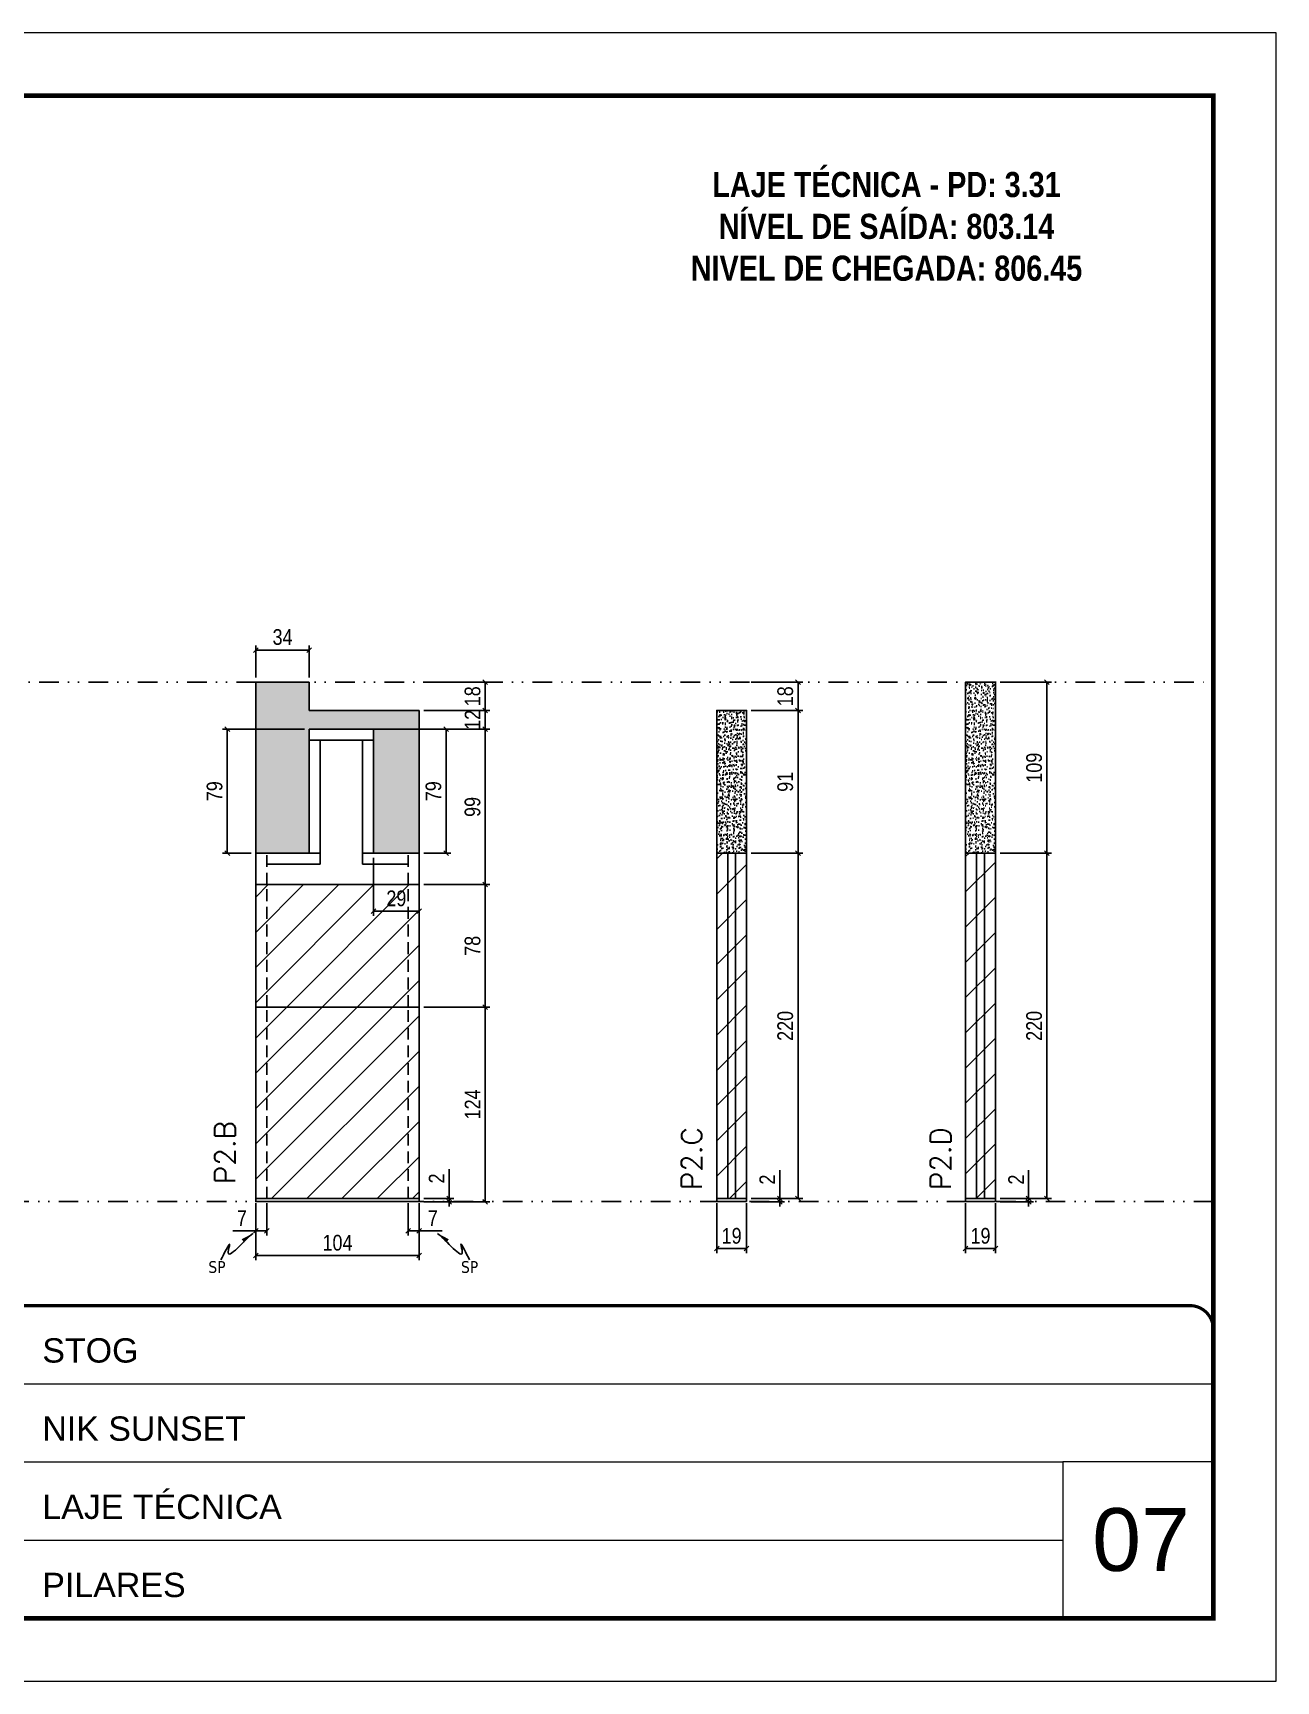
# Model space of a CAD drawing. Extents: x 808 to 7089, y -98 to 17032.
# Drawn here: x 4684 to 5477, y 14834 to 15884 of the extents above; entities that cross this region are included whole.
import ezdxf

# ---------------------------------------------------------------- set-up
doc = ezdxf.new("R2010")
doc.units = 0
for name, pattern in [('CONTINUO', [0]), ('DASHED', [0.75, 0.5, -0.25]), ('DIVIDE2', [0.625, 0.25, -0.125, 0, -0.125, 0, -0.125]), ('HIDDEN', [0.375, 0.25, -0.125])]:
    doc.linetypes.add(name, pattern=pattern)
for name, color, linetype, lineweight in [('CARIMBO', 255, 'Continuous', 9), ('Folhas', 255, 'Continuous', 9), ('REAPROVEITAMENTO', 251, 'Continuous', 9), ('SARRAFO DE PRESSAO', 251, 'DASHED', 9), ('Texto Seção', 7, 'Continuous', 15)]:
    doc.layers.add(name, color=color, linetype=linetype, lineweight=lineweight)
for name, color, linetype in [('COTA', 241, 'Continuous'), ('NOMENCLATURA', 7, 'Continuous'), ('Nível', 160, 'Continuous'), ('Painéis', 200, 'Continuous'), ('SARR_2.2x7', 40, 'Continuous'), ('Sarrafo de Pressão', 42, 'HIDDEN'), ('texto', 7, 'Continuous')]:
    doc.layers.add(name, color=color, linetype=linetype)
doc.styles.add('ARIAL', font='arial.ttf')
doc.styles.add('COTA TECNICA', font='techl___.ttf', dxfattribs={"height": 10})
doc.styles.add('COTA TECNICA-50', font='techl___.ttf', dxfattribs={"height": 10})
doc.styles.add('REGUA-120', font='ROMANS.shx', dxfattribs={"height": 15})
doc.styles.add('ROMANC', font='techb___.ttf', dxfattribs={"height": 2.5})
doc.styles.get("Standard").update_dxf_attribs({"font": 'arial.ttf'})
doc.dimstyles.new('COTA PAINEL-50', dxfattribs={"dimtxt": 10, "dimasz": 3, "dimexe": 3, "dimexo": 3, "dimgap": 3, "dimtad": 1, "dimdec": 1, "dimzin": 12, "dimdsep": 46, "dimtxsty": 'COTA TECNICA-50', "dimblk1": 'OBLIQUE', "dimblk2": 'OBLIQUE', "dimsah": 1, "dimcen": 0.9, "dimclrd": 4, "dimclre": 4, "dimclrt": 240, "dimadec": 1, "dimazin": 3, "dimtfac": 1, "dimtdec": 1, "dimtmove": 0, "dimatfit": 3, "dimfxl": 1, "dimtolj": 1, "dimtzin": 12, "dimarcsym": 0})
doc.dimstyles.new('PAINEL', dxfattribs={"dimtxt": 10, "dimasz": 3, "dimexe": 3, "dimexo": 3, "dimgap": 3, "dimtad": 1, "dimdec": 1, "dimzin": 12, "dimdsep": 46, "dimtxsty": 'COTA TECNICA', "dimblk1": 'OBLIQUE', "dimblk2": 'OBLIQUE', "dimsah": 1, "dimcen": 0.9, "dimclrd": 4, "dimclre": 4, "dimclrt": 240, "dimadec": 1, "dimazin": 3, "dimtfac": 1, "dimtdec": 1, "dimtmove": 0, "dimatfit": 3, "dimfxl": 1, "dimtolj": 1, "dimtzin": 12, "dimarcsym": 0})
doc.dimstyles.get("Standard").update_dxf_attribs({"dimtxt": 0.18, "dimasz": 0.18, "dimexe": 0.18, "dimexo": 0.0625, "dimgap": 0.09, "dimtad": 0, "dimtih": 1, "dimtoh": 1, "dimdec": 4, "dimzin": 0, "dimdsep": 46, "dimtxsty": 'Standard', "dimcen": 0.09, "dimadec": 0, "dimazin": 0, "dimtfac": 1, "dimtdec": 4, "dimtofl": 0, "dimtmove": 0, "dimatfit": 3, "dimfxl": 1, "dimtolj": 1, "dimtzin": 0, "dimarcsym": 0})

# ---------------------------------------------------------------- blocks, each defined once
blk = doc.blocks.new('9999999999')
at = {"color": 30, "linetype": 'CONTINUO'}
for p, q in [((98564.6, 34379.6), (99584, 34379.6)), ((98564.6, 34329.8), (99488, 34329.8)), ((99584, 34329.8), (99488, 34329.8)), ((99488, 34329.8), (99488, 34230.2)), ((98564.6, 34280), (99488, 34280))]:
    blk.add_line(p, q, dxfattribs=at)
at = {"color": 30, "linetype": 'CONTINUO', "const_width": 2}
blk.add_lwpolyline([(99584, 34230.2), (99584, 34414.4, 0.414214), (99569, 34429.4), (98229, 34429.4, 0.414214), (98214, 34414.4), (98214, 34245.2, 0.414214), (98229, 34230.2), (99584, 34230.2)], format="xyb", dxfattribs=at)
at = {"layer": 'Folhas'}
blk.add_lwpolyline([(98139, 34190.2), (99624, 34190.2), (99624, 35240.2), (98139, 35240.2)], close=True, dxfattribs=at)
at = {"layer": 'Folhas', "color": 30, "const_width": 3}
blk.add_lwpolyline([(98214, 34230.2), (99584, 34230.2), (99584, 35200.2), (98214, 35200.2)], close=True, dxfattribs=at)
at = {"color": 7, "linetype": 'Continuous', "ltscale": 5, "style": 'ARIAL'}
for s, height, p in [('STOG', 15.48, (98837.7, 34393.1)), ('NIK SUNSET', 15.48, (98837.7, 34343.3)), ('LAJE TÉCNICA', 15.483, (98837.7, 34293.5)), ('PILARES', 15.48, (98837.7, 34243.7))]:
    blk.add_text(s, height=height, dxfattribs=at).set_placement(p)
blk = doc.blocks.new('_Oblique')
at = {"color": 0, "linetype": 'ByBlock', "lineweight": -2}
blk.add_line((-0.5, -0.5), (0.5, 0.5), dxfattribs=at)
blk = doc.blocks.new('*D95')
at = {"layer": 'COTA', "color": 4, "lineweight": -2, "transparency": 16777216}
for p, q in [((5120.2, 15138.3), (5120.2, 15106.4)), ((5139.2, 15138.3), (5139.2, 15106.4)), ((5120.2, 15109.4), (5139.2, 15109.4))]:
    blk.add_line(p, q, dxfattribs=at)
at = {"layer": 'Defpoints', "color": 0, "transparency": 16777216}
for p in [(5120.2, 15141.3), (5139.2, 15141.3), (5139.2, 15109.4)]:
    blk.add_point(p, dxfattribs=at)
at = {"layer": 'COTA', "color": 4, "lineweight": -2, "transparency": 16777216, "xscale": 3, "yscale": 3, "zscale": 3, "rotation": 180}
blk.add_blockref('_Oblique', (5120.2, 15109.4), dxfattribs=at)
at = {"layer": 'COTA', "color": 4, "lineweight": -2, "transparency": 16777216, "xscale": 3, "yscale": 3, "zscale": 3}
blk.add_blockref('_Oblique', (5139.2, 15109.4), dxfattribs=at)
at = {"layer": 'COTA', "color": 240, "transparency": 16777216, "insert": (5129.7, 15117.5), "char_height": 10, "attachment_point": 5, "style": 'COTA TECNICA'}
blk.add_mtext('\\A1;19', dxfattribs=at)
blk = doc.blocks.new('*D96')
at = {"layer": 'COTA', "color": 4, "lineweight": -2, "transparency": 16777216}
for p, q in [((5142.2, 15361.3), (5175, 15361.3)), ((5172, 15141.3), (5172, 15361.3)), ((5142.2, 15141.3), (5175, 15141.3))]:
    blk.add_line(p, q, dxfattribs=at)
at = {"layer": 'Defpoints', "color": 0, "transparency": 16777216}
for p in [(5139.2, 15361.3), (5172, 15361.3), (5139.2, 15141.3)]:
    blk.add_point(p, dxfattribs=at)
at = {"layer": 'COTA', "color": 4, "lineweight": -2, "transparency": 16777216, "xscale": 3, "yscale": 3, "zscale": 3}
for p, rotation in [((5172, 15361.3), 90), ((5172, 15141.3), 270)]:
    blk.add_blockref('_Oblique', p, dxfattribs=dict(at, rotation=rotation))
at = {"layer": 'COTA', "color": 240, "transparency": 16777216, "insert": (5163.9, 15251.3), "char_height": 10, "attachment_point": 5, "rotation": 90, "style": 'COTA TECNICA'}
blk.add_mtext('\\A1;220', dxfattribs=at)
blk = doc.blocks.new('*D97')
at = {"layer": 'COTA', "color": 4, "lineweight": -2, "transparency": 16777216}
for p, q in [((5160.4, 15141.3), (5160.4, 15159.4)), ((5142.2, 15141.3), (5163.4, 15141.3)), ((5160.4, 15139.3), (5160.4, 15141.3)), ((5142.2, 15139.3), (5163.4, 15139.3)), ((5160.4, 15139.3), (5160.4, 15136.3))]:
    blk.add_line(p, q, dxfattribs=at)
at = {"layer": 'Defpoints', "color": 0, "transparency": 16777216}
for p in [(5139.2, 15141.3), (5160.4, 15141.3), (5139.2, 15139.3)]:
    blk.add_point(p, dxfattribs=at)
at = {"layer": 'COTA', "color": 4, "lineweight": -2, "transparency": 16777216, "xscale": 3, "yscale": 3, "zscale": 3}
for p, rotation in [((5160.4, 15141.3), 270), ((5160.4, 15139.3), 90)]:
    blk.add_blockref('_Oblique', p, dxfattribs=dict(at, rotation=rotation))
at = {"layer": 'COTA', "color": 240, "transparency": 16777216, "insert": (5152.4, 15153.4), "char_height": 10, "attachment_point": 5, "rotation": 90, "style": 'COTA TECNICA-50'}
blk.add_mtext('\\A1;2', dxfattribs=at)
blk = doc.blocks.new('*D113')
at = {"layer": 'COTA', "color": 4, "linetype": 'ByBlock', "lineweight": -2, "transparency": 16777216}
for p, q in [((5142.2, 15452.3), (5175, 15452.3)), ((5172, 15452.3), (5172, 15361.3)), ((5142.2, 15361.3), (5175, 15361.3))]:
    blk.add_line(p, q, dxfattribs=at)
at = {"layer": 'Defpoints', "color": 0, "linetype": 'ByBlock', "transparency": 16777216}
for p in [(5139.2, 15452.3), (5139.2, 15361.3), (5172, 15361.3)]:
    blk.add_point(p, dxfattribs=at)
at = {"layer": 'COTA', "color": 4, "linetype": 'ByBlock', "lineweight": -2, "transparency": 16777216, "xscale": 3, "yscale": 3, "zscale": 3}
for p, rotation in [((5172, 15452.3), 90), ((5172, 15361.3), 270)]:
    blk.add_blockref('_Oblique', p, dxfattribs=dict(at, rotation=rotation))
at = {"layer": 'COTA', "color": 240, "linetype": 'ByBlock', "transparency": 16777216, "insert": (5163.9, 15406.8), "char_height": 10, "attachment_point": 5, "rotation": 90, "style": 'COTA TECNICA'}
blk.add_mtext('\\A1;91', dxfattribs=at)
blk = doc.blocks.new('*D107')
at = {"layer": 'COTA', "color": 4, "lineweight": -2, "transparency": 16777216}
for p, q in [((4826.5, 15138.3), (4826.5, 15102)), ((4930.5, 15138.3), (4930.5, 15102)), ((4930.5, 15105), (4826.5, 15105))]:
    blk.add_line(p, q, dxfattribs=at)
at = {"layer": 'Defpoints', "color": 0, "transparency": 16777216}
for p in [(4826.5, 15141.3), (4930.5, 15141.3), (4826.5, 15105)]:
    blk.add_point(p, dxfattribs=at)
at = {"layer": 'COTA', "color": 4, "lineweight": -2, "transparency": 16777216, "xscale": 3, "yscale": 3, "zscale": 3, "rotation": 180}
blk.add_blockref('_Oblique', (4826.5, 15105), dxfattribs=at)
at = {"layer": 'COTA', "color": 4, "lineweight": -2, "transparency": 16777216, "xscale": 3, "yscale": 3, "zscale": 3}
blk.add_blockref('_Oblique', (4930.5, 15105), dxfattribs=at)
at = {"layer": 'COTA', "color": 240, "transparency": 16777216, "insert": (4878.5, 15113.1), "char_height": 10, "attachment_point": 5, "style": 'COTA TECNICA'}
blk.add_mtext('\\A1;104', dxfattribs=at)
blk = doc.blocks.new('*D108')
at = {"layer": 'COTA', "color": 4, "lineweight": -2, "transparency": 16777216}
for p, q in [((4923.5, 15138.3), (4923.5, 15117.8)), ((4930.5, 15136.3), (4930.5, 15117.8)), ((4923.5, 15120.8), (4930.5, 15120.8)), ((4930.5, 15120.8), (4945.2, 15120.8))]:
    blk.add_line(p, q, dxfattribs=at)
at = {"layer": 'Defpoints', "color": 0, "transparency": 16777216}
for p in [(4923.5, 15141.3), (4930.5, 15139.3), (4930.5, 15120.8)]:
    blk.add_point(p, dxfattribs=at)
at = {"layer": 'COTA', "color": 4, "lineweight": -2, "transparency": 16777216, "xscale": 3, "yscale": 3, "zscale": 3, "rotation": 180}
blk.add_blockref('_Oblique', (4923.5, 15120.8), dxfattribs=at)
at = {"layer": 'COTA', "color": 4, "lineweight": -2, "transparency": 16777216, "xscale": 3, "yscale": 3, "zscale": 3}
blk.add_blockref('_Oblique', (4930.5, 15120.8), dxfattribs=at)
at = {"layer": 'COTA', "color": 240, "transparency": 16777216, "insert": (4939.3, 15128.9), "char_height": 10, "attachment_point": 5, "style": 'COTA TECNICA-50'}
blk.add_mtext('\\A1;7', dxfattribs=at)
blk = doc.blocks.new('*D109')
at = {"layer": 'COTA', "color": 4, "lineweight": -2, "transparency": 16777216}
for p, q in [((4826.5, 15136.3), (4826.5, 15117.8)), ((4833.5, 15138.3), (4833.5, 15117.8)), ((4826.5, 15120.8), (4811.7, 15120.8)), ((4833.5, 15120.8), (4826.5, 15120.8))]:
    blk.add_line(p, q, dxfattribs=at)
at = {"layer": 'Defpoints', "color": 0, "transparency": 16777216}
for p in [(4833.5, 15141.3), (4826.5, 15139.3), (4826.5, 15120.8)]:
    blk.add_point(p, dxfattribs=at)
at = {"layer": 'COTA', "color": 4, "lineweight": -2, "transparency": 16777216, "xscale": 3, "yscale": 3, "zscale": 3, "rotation": 180}
blk.add_blockref('_Oblique', (4826.5, 15120.8), dxfattribs=at)
at = {"layer": 'COTA', "color": 4, "lineweight": -2, "transparency": 16777216, "xscale": 3, "yscale": 3, "zscale": 3}
blk.add_blockref('_Oblique', (4833.5, 15120.8), dxfattribs=at)
at = {"layer": 'COTA', "color": 240, "transparency": 16777216, "insert": (4817.6, 15128.9), "char_height": 10, "attachment_point": 5, "style": 'COTA TECNICA-50'}
blk.add_mtext('\\A1;7', dxfattribs=at)
blk = doc.blocks.new('*D110')
at = {"layer": 'COTA', "color": 4, "linetype": 'ByBlock', "lineweight": -2, "transparency": 16777216}
for p, q in [((4933.5, 15263.3), (4975.7, 15263.3)), ((4972.7, 15139.3), (4972.7, 15263.3)), ((4933.5, 15139.3), (4975.7, 15139.3))]:
    blk.add_line(p, q, dxfattribs=at)
at = {"layer": 'Defpoints', "color": 0, "linetype": 'ByBlock', "transparency": 16777216}
for p in [(4930.5, 15263.3), (4972.7, 15263.3), (4930.5, 15139.3)]:
    blk.add_point(p, dxfattribs=at)
at = {"layer": 'COTA', "color": 4, "linetype": 'ByBlock', "lineweight": -2, "transparency": 16777216, "xscale": 3, "yscale": 3, "zscale": 3}
for p, rotation in [((4972.7, 15263.3), 90), ((4972.7, 15139.3), 270)]:
    blk.add_blockref('_Oblique', p, dxfattribs=dict(at, rotation=rotation))
at = {"layer": 'COTA', "color": 240, "linetype": 'ByBlock', "transparency": 16777216, "insert": (4964.6, 15201.3), "char_height": 10, "attachment_point": 5, "rotation": 90, "style": 'COTA TECNICA'}
blk.add_mtext('\\A1;124', dxfattribs=at)
blk = doc.blocks.new('*D111')
at = {"layer": 'COTA', "color": 4, "lineweight": -2, "transparency": 16777216}
for p, q in [((4949.7, 15141.3), (4949.7, 15160.1)), ((4933.5, 15141.3), (4952.7, 15141.3)), ((4949.7, 15139.3), (4949.7, 15141.3)), ((4933.5, 15139.3), (4952.7, 15139.3)), ((4949.7, 15139.3), (4949.7, 15136.3))]:
    blk.add_line(p, q, dxfattribs=at)
at = {"layer": 'Defpoints', "color": 0, "transparency": 16777216}
for p in [(4930.5, 15141.3), (4930.5, 15139.3), (4949.7, 15139.3)]:
    blk.add_point(p, dxfattribs=at)
at = {"layer": 'COTA', "color": 4, "lineweight": -2, "transparency": 16777216, "xscale": 3, "yscale": 3, "zscale": 3}
for p, rotation in [((4949.7, 15141.3), 270), ((4949.7, 15139.3), 90)]:
    blk.add_blockref('_Oblique', p, dxfattribs=dict(at, rotation=rotation))
at = {"layer": 'COTA', "color": 240, "transparency": 16777216, "insert": (4941.7, 15154.1), "char_height": 10, "attachment_point": 5, "rotation": 90, "style": 'COTA TECNICA-50'}
blk.add_mtext('\\A1;2', dxfattribs=at)
blk = doc.blocks.new('*D114')
at = {"layer": 'COTA', "color": 4, "lineweight": -2, "transparency": 16777216}
for p, q in [((4933.5, 15341.3), (4975.7, 15341.3)), ((4972.7, 15341.3), (4972.7, 15263.3)), ((4933.5, 15263.3), (4975.7, 15263.3))]:
    blk.add_line(p, q, dxfattribs=at)
at = {"layer": 'Defpoints', "color": 0, "transparency": 16777216}
for p in [(4930.5, 15341.3), (4930.5, 15263.3), (4972.7, 15263.3)]:
    blk.add_point(p, dxfattribs=at)
at = {"layer": 'COTA', "color": 4, "lineweight": -2, "transparency": 16777216, "xscale": 3, "yscale": 3, "zscale": 3}
for p, rotation in [((4972.7, 15341.3), 90), ((4972.7, 15263.3), 270)]:
    blk.add_blockref('_Oblique', p, dxfattribs=dict(at, rotation=rotation))
at = {"layer": 'COTA', "color": 240, "transparency": 16777216, "insert": (4964.6, 15302.3), "char_height": 10, "attachment_point": 5, "rotation": 90, "style": 'COTA TECNICA'}
blk.add_mtext('\\A1;78', dxfattribs=at)
blk = doc.blocks.new('*D115')
at = {"layer": 'COTA', "color": 4, "lineweight": -2, "transparency": 16777216}
for p, q in [((4885.5, 15440.3), (4975.7, 15440.3)), ((4972.7, 15440.3), (4972.7, 15341.3)), ((4933.5, 15341.3), (4975.7, 15341.3))]:
    blk.add_line(p, q, dxfattribs=at)
at = {"layer": 'Defpoints', "color": 0, "transparency": 16777216}
for p in [(4882.5, 15440.3), (4930.5, 15341.3), (4972.7, 15341.3)]:
    blk.add_point(p, dxfattribs=at)
at = {"layer": 'COTA', "color": 4, "lineweight": -2, "transparency": 16777216, "xscale": 3, "yscale": 3, "zscale": 3}
for p, rotation in [((4972.7, 15440.3), 90), ((4972.7, 15341.3), 270)]:
    blk.add_blockref('_Oblique', p, dxfattribs=dict(at, rotation=rotation))
at = {"layer": 'COTA', "color": 240, "transparency": 16777216, "insert": (4964.6, 15390.8), "char_height": 10, "attachment_point": 5, "rotation": 90, "style": 'COTA TECNICA'}
blk.add_mtext('\\A1;99', dxfattribs=at)
blk = doc.blocks.new('*D117')
at = {"layer": 'COTA', "color": 4, "lineweight": -2, "transparency": 16777216}
for p, q in [((4857.5, 15440.3), (4805.3, 15440.3)), ((4808.3, 15440.3), (4808.3, 15361.3)), ((4823.5, 15361.3), (4805.3, 15361.3))]:
    blk.add_line(p, q, dxfattribs=at)
at = {"layer": 'Defpoints', "color": 0, "transparency": 16777216}
for p in [(4860.5, 15440.3), (4808.3, 15361.3), (4826.5, 15361.3)]:
    blk.add_point(p, dxfattribs=at)
at = {"layer": 'COTA', "color": 4, "lineweight": -2, "transparency": 16777216, "xscale": 3, "yscale": 3, "zscale": 3}
for p, rotation in [((4808.3, 15440.3), 90), ((4808.3, 15361.3), 270)]:
    blk.add_blockref('_Oblique', p, dxfattribs=dict(at, rotation=rotation))
at = {"layer": 'COTA', "color": 240, "transparency": 16777216, "insert": (4800.2, 15400.8), "char_height": 10, "attachment_point": 5, "rotation": 90, "style": 'COTA TECNICA'}
blk.add_mtext('\\A1;79', dxfattribs=at)
blk = doc.blocks.new('*D118')
at = {"layer": 'COTA', "color": 4, "lineweight": -2, "transparency": 16777216}
for p, q in [((4933.5, 15452.3), (4975.7, 15452.3)), ((4972.7, 15440.3), (4972.7, 15452.3)), ((4904.5, 15440.3), (4975.7, 15440.3))]:
    blk.add_line(p, q, dxfattribs=at)
at = {"layer": 'Defpoints', "color": 0, "transparency": 16777216}
for p in [(4930.5, 15452.3), (4972.7, 15452.3), (4901.5, 15440.3)]:
    blk.add_point(p, dxfattribs=at)
at = {"layer": 'COTA', "color": 4, "lineweight": -2, "transparency": 16777216, "xscale": 3, "yscale": 3, "zscale": 3}
for p, rotation in [((4972.7, 15452.3), 90), ((4972.7, 15440.3), 270)]:
    blk.add_blockref('_Oblique', p, dxfattribs=dict(at, rotation=rotation))
at = {"layer": 'COTA', "color": 240, "transparency": 16777216, "insert": (4964.6, 15446.3), "char_height": 10, "attachment_point": 5, "rotation": 90, "style": 'COTA TECNICA'}
blk.add_mtext('\\A1;12', dxfattribs=at)
blk = doc.blocks.new('*D116')
at = {"layer": 'COTA', "color": 4, "lineweight": -2, "transparency": 16777216}
for p, q in [((4933.5, 15470.3), (4975.7, 15470.3)), ((4972.7, 15452.3), (4972.7, 15470.3)), ((4933.5, 15452.3), (4975.7, 15452.3))]:
    blk.add_line(p, q, dxfattribs=at)
at = {"layer": 'Defpoints', "color": 0, "transparency": 16777216}
for p in [(4930.5, 15470.3), (4972.7, 15470.3), (4930.5, 15452.3)]:
    blk.add_point(p, dxfattribs=at)
at = {"layer": 'COTA', "color": 4, "lineweight": -2, "transparency": 16777216, "xscale": 3, "yscale": 3, "zscale": 3}
for p, rotation in [((4972.7, 15470.3), 90), ((4972.7, 15452.3), 270)]:
    blk.add_blockref('_Oblique', p, dxfattribs=dict(at, rotation=rotation))
at = {"layer": 'COTA', "color": 240, "transparency": 16777216, "insert": (4964.6, 15461.3), "char_height": 10, "attachment_point": 5, "rotation": 90, "style": 'COTA TECNICA'}
blk.add_mtext('\\A1;18', dxfattribs=at)
blk = doc.blocks.new('*D119')
at = {"layer": 'COTA', "color": 4, "lineweight": -2, "transparency": 16777216}
for p, q in [((4904.5, 15440.3), (4950.8, 15440.3)), ((4947.8, 15440.3), (4947.8, 15361.3)), ((4933.5, 15361.3), (4950.8, 15361.3))]:
    blk.add_line(p, q, dxfattribs=at)
at = {"layer": 'Defpoints', "color": 0, "transparency": 16777216}
for p in [(4901.5, 15440.3), (4930.5, 15361.3), (4947.8, 15361.3)]:
    blk.add_point(p, dxfattribs=at)
at = {"layer": 'COTA', "color": 4, "lineweight": -2, "transparency": 16777216, "xscale": 3, "yscale": 3, "zscale": 3}
for p, rotation in [((4947.8, 15440.3), 90), ((4947.8, 15361.3), 270)]:
    blk.add_blockref('_Oblique', p, dxfattribs=dict(at, rotation=rotation))
at = {"layer": 'COTA', "color": 240, "transparency": 16777216, "insert": (4939.7, 15400.8), "char_height": 10, "attachment_point": 5, "rotation": 90, "style": 'COTA TECNICA'}
blk.add_mtext('\\A1;79', dxfattribs=at)
blk = doc.blocks.new('*D120')
at = {"layer": 'COTA', "color": 4, "lineweight": -2, "transparency": 16777216}
for p, q in [((4901.5, 15358.3), (4901.5, 15321.4)), ((4930.5, 15358.3), (4930.5, 15321.4)), ((4901.5, 15324.4), (4930.5, 15324.4))]:
    blk.add_line(p, q, dxfattribs=at)
at = {"layer": 'Defpoints', "color": 0, "transparency": 16777216}
for p in [(4901.5, 15361.3), (4930.5, 15361.3), (4930.5, 15324.4)]:
    blk.add_point(p, dxfattribs=at)
at = {"layer": 'COTA', "color": 4, "lineweight": -2, "transparency": 16777216, "xscale": 3, "yscale": 3, "zscale": 3, "rotation": 180}
blk.add_blockref('_Oblique', (4901.5, 15324.4), dxfattribs=at)
at = {"layer": 'COTA', "color": 4, "lineweight": -2, "transparency": 16777216, "xscale": 3, "yscale": 3, "zscale": 3}
blk.add_blockref('_Oblique', (4930.5, 15324.4), dxfattribs=at)
at = {"layer": 'COTA', "color": 240, "transparency": 16777216, "insert": (4916, 15332.5), "char_height": 10, "attachment_point": 5, "style": 'COTA TECNICA'}
blk.add_mtext('\\A1;29', dxfattribs=at)
blk = doc.blocks.new('*D121')
at = {"layer": 'COTA', "color": 4, "lineweight": -2, "transparency": 16777216}
for p, q in [((4826.5, 15473.3), (4826.5, 15493.7)), ((4860.5, 15490.7), (4826.5, 15490.7)), ((4860.5, 15473.3), (4860.5, 15493.7))]:
    blk.add_line(p, q, dxfattribs=at)
at = {"layer": 'Defpoints', "color": 0, "transparency": 16777216}
for p in [(4826.5, 15490.7), (4826.5, 15470.3), (4860.5, 15470.3)]:
    blk.add_point(p, dxfattribs=at)
at = {"layer": 'COTA', "color": 4, "lineweight": -2, "transparency": 16777216, "xscale": 3, "yscale": 3, "zscale": 3, "rotation": 180}
blk.add_blockref('_Oblique', (4826.5, 15490.7), dxfattribs=at)
at = {"layer": 'COTA', "color": 4, "lineweight": -2, "transparency": 16777216, "xscale": 3, "yscale": 3, "zscale": 3}
blk.add_blockref('_Oblique', (4860.5, 15490.7), dxfattribs=at)
at = {"layer": 'COTA', "color": 240, "transparency": 16777216, "insert": (4843.5, 15499), "char_height": 10, "attachment_point": 5, "style": 'COTA TECNICA'}
blk.add_mtext('\\A1;34', dxfattribs=at)
blk = doc.blocks.new('*D124')
at = {"layer": 'COTA', "color": 4, "lineweight": -2, "transparency": 16777216}
for p, q in [((5278.8, 15138.3), (5278.8, 15106.4)), ((5297.8, 15138.3), (5297.8, 15106.4)), ((5278.8, 15109.4), (5297.8, 15109.4))]:
    blk.add_line(p, q, dxfattribs=at)
at = {"layer": 'Defpoints', "color": 0, "transparency": 16777216}
for p in [(5278.8, 15141.3), (5297.8, 15141.3), (5297.8, 15109.4)]:
    blk.add_point(p, dxfattribs=at)
at = {"layer": 'COTA', "color": 4, "lineweight": -2, "transparency": 16777216, "xscale": 3, "yscale": 3, "zscale": 3, "rotation": 180}
blk.add_blockref('_Oblique', (5278.8, 15109.4), dxfattribs=at)
at = {"layer": 'COTA', "color": 4, "lineweight": -2, "transparency": 16777216, "xscale": 3, "yscale": 3, "zscale": 3}
blk.add_blockref('_Oblique', (5297.8, 15109.4), dxfattribs=at)
at = {"layer": 'COTA', "color": 240, "transparency": 16777216, "insert": (5288.3, 15117.5), "char_height": 10, "attachment_point": 5, "style": 'COTA TECNICA'}
blk.add_mtext('\\A1;19', dxfattribs=at)
blk = doc.blocks.new('*D125')
at = {"layer": 'COTA', "color": 4, "lineweight": -2, "transparency": 16777216}
for p, q in [((5300.8, 15361.3), (5333.6, 15361.3)), ((5330.6, 15141.3), (5330.6, 15361.3)), ((5300.8, 15141.3), (5333.6, 15141.3))]:
    blk.add_line(p, q, dxfattribs=at)
at = {"layer": 'Defpoints', "color": 0, "transparency": 16777216}
for p in [(5297.8, 15361.3), (5330.6, 15361.3), (5297.8, 15141.3)]:
    blk.add_point(p, dxfattribs=at)
at = {"layer": 'COTA', "color": 4, "lineweight": -2, "transparency": 16777216, "xscale": 3, "yscale": 3, "zscale": 3}
for p, rotation in [((5330.6, 15361.3), 90), ((5330.6, 15141.3), 270)]:
    blk.add_blockref('_Oblique', p, dxfattribs=dict(at, rotation=rotation))
at = {"layer": 'COTA', "color": 240, "transparency": 16777216, "insert": (5322.5, 15251.3), "char_height": 10, "attachment_point": 5, "rotation": 90, "style": 'COTA TECNICA'}
blk.add_mtext('\\A1;220', dxfattribs=at)
blk = doc.blocks.new('*D126')
at = {"layer": 'COTA', "color": 4, "lineweight": -2, "transparency": 16777216}
for p, q in [((5319, 15141.3), (5319, 15159.4)), ((5300.8, 15141.3), (5322, 15141.3)), ((5319, 15139.3), (5319, 15141.3)), ((5300.8, 15139.3), (5322, 15139.3)), ((5319, 15139.3), (5319, 15136.3))]:
    blk.add_line(p, q, dxfattribs=at)
at = {"layer": 'Defpoints', "color": 0, "transparency": 16777216}
for p in [(5297.8, 15141.3), (5319, 15141.3), (5297.8, 15139.3)]:
    blk.add_point(p, dxfattribs=at)
at = {"layer": 'COTA', "color": 4, "lineweight": -2, "transparency": 16777216, "xscale": 3, "yscale": 3, "zscale": 3}
for p, rotation in [((5319, 15141.3), 270), ((5319, 15139.3), 90)]:
    blk.add_blockref('_Oblique', p, dxfattribs=dict(at, rotation=rotation))
at = {"layer": 'COTA', "color": 240, "transparency": 16777216, "insert": (5311, 15153.4), "char_height": 10, "attachment_point": 5, "rotation": 90, "style": 'COTA TECNICA-50'}
blk.add_mtext('\\A1;2', dxfattribs=at)
blk = doc.blocks.new('*D127')
at = {"layer": 'COTA', "color": 4, "linetype": 'ByBlock', "lineweight": -2, "transparency": 16777216}
for p, q in [((5300.8, 15470.3), (5333.6, 15470.3)), ((5330.6, 15470.3), (5330.6, 15361.3)), ((5300.8, 15361.3), (5333.6, 15361.3))]:
    blk.add_line(p, q, dxfattribs=at)
at = {"layer": 'Defpoints', "color": 0, "linetype": 'ByBlock', "transparency": 16777216}
for p in [(5297.8, 15470.3), (5297.8, 15361.3), (5330.6, 15361.3)]:
    blk.add_point(p, dxfattribs=at)
at = {"layer": 'COTA', "color": 4, "linetype": 'ByBlock', "lineweight": -2, "transparency": 16777216, "xscale": 3, "yscale": 3, "zscale": 3}
for p, rotation in [((5330.6, 15470.3), 90), ((5330.6, 15361.3), 270)]:
    blk.add_blockref('_Oblique', p, dxfattribs=dict(at, rotation=rotation))
at = {"layer": 'COTA', "color": 240, "linetype": 'ByBlock', "transparency": 16777216, "insert": (5322.5, 15415.8), "char_height": 10, "attachment_point": 5, "rotation": 90, "style": 'COTA TECNICA'}
blk.add_mtext('\\A1;109', dxfattribs=at)
blk = doc.blocks.new('*D631')
at = {"layer": 'COTA', "color": 4, "lineweight": -2, "transparency": 16777216}
for p, q in [((5142.2, 15470.3), (5175, 15470.3)), ((5172, 15452.3), (5172, 15470.3)), ((5142.2, 15452.3), (5175, 15452.3))]:
    blk.add_line(p, q, dxfattribs=at)
at = {"layer": 'Defpoints', "color": 0, "transparency": 16777216}
for p in [(5139.2, 15470.3), (5172, 15470.3), (5139.2, 15452.3)]:
    blk.add_point(p, dxfattribs=at)
at = {"layer": 'COTA', "color": 4, "lineweight": -2, "transparency": 16777216, "xscale": 3, "yscale": 3, "zscale": 3}
for p, rotation in [((5172, 15470.3), 90), ((5172, 15452.3), 270)]:
    blk.add_blockref('_Oblique', p, dxfattribs=dict(at, rotation=rotation))
at = {"layer": 'COTA', "color": 240, "transparency": 16777216, "insert": (5163.9, 15461.3), "char_height": 10, "attachment_point": 5, "rotation": 90, "style": 'COTA TECNICA'}
blk.add_mtext('\\A1;18', dxfattribs=at)

msp = doc.modelspace()

# ---------------------------------------------------------------- hatches: boundary and pattern name
at = {"layer": 'COTA', "linetype": 'ByBlock'}
h = msp.add_hatch(dxfattribs=at)
h.set_pattern_fill('AR-CONC', color=256, scale=0.03)
h.set_pattern_definition([(50, (1857.61, 1128.575), (5.4655401, -0.4781726), [0.5715, -6.2865]), (355, (1857.61, 1128.575), (-1.0573026, 5.7317054), [0.4572, -5.0292175]), (100.451445, (1858.0655, 1128.535), (4.4082374, 5.2535326), [0.4857003, -5.3427073]), (46.1842, (1857.61, 1130.099), (8.1323712, -1.2612698), [0.85725, -9.42975]), (96.63556, (1858.288, 1129.994), (7.122124, 7.4227837), [0.7285507, -8.0140682]), (351.18415, (1857.61, 1130.099), (7.122124, 7.4227837), [0.685799, -7.543792]), (21, (1858.372, 1129.718), (4.5484317, -3.067956), [0.5715, -6.2865]), (326, (1858.372, 1129.718), (1.8540609, 5.525639), [0.4572, -5.0292]), (71.451445, (1858.751, 1129.4624), (6.4024926, 2.457683), [0.4857003, -5.3426981]), (37.5, (1857.61, 1128.5751), (0.0926581, 2.53665117), [0, -4.96824, 0, -5.1054, 0, -5.04825]), (7.5, (1857.61, 1128.575), (2.0045899, 3.00541724), [0, -2.91084, 0, -4.85394, 0, -1.92405]), (327.5, (1855.9108, 1128.5751), (4.06771786, -0.17186232), [0, -1.905, 0, -5.9436, 0, -7.8867]), (317.5, (1855.1488, 1128.575), (4.4438754, 0.7627947), [0, -2.4765, 0, -3.94716, 0, -5.6007])])
h.paths.add_polyline_path([(4826.46, 15361.32), (4860.46, 15361.32), (4860.46, 15440.32), (4901.46, 15440.32), (4901.46, 15361.32), (4930.46, 15361.32), (4930.46, 15452.32), (4860.46, 15452.32), (4860.46, 15470.32), (4826.46, 15470.32)])
h = msp.add_hatch(dxfattribs=at)
h.set_pattern_fill('AR-CONC', color=256, scale=0.03)
h.set_pattern_definition([(50, (-3810.3305, 11313.3235), (5.46554, -0.4781726), [0.5715, -6.2865]), (355, (-3810.3305, 11313.3235), (-1.0573026, 5.7317054), [0.4572, -5.0292175]), (100.451445, (-3809.875, 11313.2837), (4.4082374, 5.2535326), [0.4857003, -5.3427073]), (46.1842, (-3810.3305, 11314.8475), (8.132371, -1.26127), [0.85725, -9.42975]), (96.63556, (-3809.653, 11314.7424), (7.122124, 7.422784), [0.728551, -8.014068]), (351.18415, (-3810.3305, 11314.8475), (7.122124, 7.422784), [0.685799, -7.543792]), (21, (-3809.5685, 11314.4665), (4.5484317, -3.067956), [0.5715, -6.2865]), (326, (-3809.5685, 11314.4665), (1.854061, 5.525639), [0.4572, -5.0292]), (71.451445, (-3809.1894, 11314.211), (6.4024926, 2.457683), [0.4857003, -5.342698]), (37.5, (-3810.3305, 11313.3235), (0.0926581, 2.53665117), [0, -4.96824, 0, -5.1054, 0, -5.04825]), (7.5, (-3810.3305, 11313.3235), (2.0045899, 3.00541724), [0, -2.91084, 0, -4.85394, 0, -1.92405]), (327.5, (-3812.0297, 11313.3235), (4.06771786, -0.1718623), [0, -1.905, 0, -5.9436, 0, -7.8867]), (317.5, (-3812.7917, 11313.3235), (4.4438754, 0.7627947), [0, -2.4765, 0, -3.94716, 0, -5.6007])])
h.paths.add_polyline_path([(5297.79, 15470.32), (5278.79, 15470.32), (5278.79, 15361.29), (5297.79, 15361.29)])
h = msp.add_hatch(dxfattribs=at)
h.set_pattern_fill('AR-CONC', color=256, scale=0.03)
h.set_pattern_definition([(50, (-3968.939, 11313.3235), (5.46554, -0.4781726), [0.5715, -6.2865]), (355, (-3968.939, 11313.3235), (-1.0573026, 5.7317054), [0.4572, -5.0292175]), (100.451445, (-3968.4836, 11313.2837), (4.4082374, 5.2535326), [0.4857003, -5.3427073]), (46.1842, (-3968.939, 11314.8475), (8.132371, -1.26127), [0.85725, -9.42975]), (96.63556, (-3968.261, 11314.7424), (7.122124, 7.422784), [0.728551, -8.014068]), (351.18415, (-3968.939, 11314.8475), (7.122124, 7.422784), [0.685799, -7.543792]), (21, (-3968.177, 11314.4665), (4.5484317, -3.067956), [0.5715, -6.2865]), (326, (-3968.177, 11314.4665), (1.854061, 5.525639), [0.4572, -5.0292]), (71.451445, (-3967.798, 11314.211), (6.4024926, 2.457683), [0.4857003, -5.342698]), (37.5, (-3968.939, 11313.3235), (0.0926581, 2.53665117), [0, -4.96824, 0, -5.1054, 0, -5.04825]), (7.5, (-3968.939, 11313.3235), (2.0045899, 3.00541724), [0, -2.91084, 0, -4.85394, 0, -1.92405]), (327.5, (-3970.6383, 11313.3235), (4.06771786, -0.1718623), [0, -1.905, 0, -5.9436, 0, -7.8867]), (317.5, (-3971.4003, 11313.3235), (4.4438754, 0.7627947), [0, -2.4765, 0, -3.94716, 0, -5.6007])])
h.paths.add_polyline_path([(5139.18, 15452.32), (5120.18, 15452.32), (5120.18, 15361.29), (5139.18, 15361.29)])
at = {"layer": 'REAPROVEITAMENTO'}
h = msp.add_hatch(dxfattribs=at)
h.set_pattern_fill('ANSI31', color=256, scale=5)
h.paths.add_polyline_path([(5139.18, 15361.32), (5120.18, 15361.32), (5120.18, 15141.32), (5139.18, 15141.32)])
h = msp.add_hatch(dxfattribs=at)
h.set_pattern_fill('ANSI31', color=256, scale=5)
h.paths.add_polyline_path([(5297.79, 15361.32), (5278.79, 15361.32), (5278.79, 15141.32), (5297.79, 15141.32)])
h = msp.add_hatch(dxfattribs=at)
h.set_pattern_fill('ANSI31', color=256, scale=5)
h.paths.add_polyline_path([(4930.46, 15341.32), (4826.46, 15341.32), (4826.46, 15263.32), (4930.46, 15263.32)])
h = msp.add_hatch(dxfattribs=at)
h.set_pattern_fill('ANSI31', color=256, scale=5)
h.paths.add_polyline_path([(4930.46, 15263.32), (4826.46, 15263.32), (4826.46, 15141.32), (4930.46, 15141.32)])

# ---------------------------------------------------------------- linework, layer by layer
at = {"layer": 'COTA', "linetype": 'ByBlock'}
for p, q in [((4826.46, 15361.32), (4826.46, 15470.32)), ((4826.46, 15470.32), (4860.46, 15470.32)), ((4860.46, 15452.32), (4860.46, 15470.32)), ((4860.46, 15452.32), (4930.46, 15452.32)), ((4930.46, 15361.32), (4930.46, 15452.32)), ((4930.46, 15361.32), (4930.46, 15361.32))]:
    msp.add_line(p, q, dxfattribs=at)
for points in [[(5278.79, 15361.29), (5297.79, 15361.29), (5297.79, 15470.32), (5278.79, 15470.32)], [(5120.18, 15361.29), (5139.18, 15361.29), (5139.18, 15452.32), (5120.18, 15452.32)]]:
    msp.add_lwpolyline(points, close=True, dxfattribs=at)
at = {"layer": 'Nível', "color": 4, "linetype": 'DIVIDE2', "ltscale": 50}
for p, q in [((4405.29, 15470.32), (5436.67, 15470.32)), ((4386.34, 15139.32), (5436.67, 15139.32))]:
    msp.add_line(p, q, dxfattribs=at)
at = {"layer": 'Painéis'}
for p, q in [((4901.46, 15440.32), (4860.46, 15440.32)), ((4860.46, 15440.32), (4860.46, 15361.32)), ((4901.46, 15440.32), (4901.46, 15361.32)), ((4826.46, 15361.32), (4826.46, 15263.32)), ((4860.46, 15361.32), (4826.46, 15361.32)), ((4901.46, 15361.32), (4930.46, 15361.32)), ((4930.46, 15263.32), (4930.46, 15361.32)), ((5120.18, 15361.32), (5120.18, 15141.32)), ((5120.18, 15361.32), (5139.18, 15361.32)), ((5120.18, 15361.32), (5139.18, 15361.32)), ((5139.18, 15361.32), (5139.18, 15141.32)), ((5278.79, 15361.32), (5278.79, 15141.32)), ((5278.79, 15361.32), (5297.79, 15361.32)), ((5278.79, 15361.32), (5297.79, 15361.32)), ((5297.79, 15361.32), (5297.79, 15141.32)), ((4930.46, 15341.32), (4826.46, 15341.32)), ((4930.46, 15341.32), (4826.46, 15341.32)), ((5120.18, 15141.32), (5139.18, 15141.32)), ((5120.18, 15141.32), (5139.18, 15141.32)), ((5120.18, 15139.32), (5120.18, 15141.32)), ((5139.18, 15141.32), (5139.18, 15139.32)), ((5278.79, 15141.32), (5297.79, 15141.32)), ((5278.79, 15141.32), (5297.79, 15141.32)), ((5278.79, 15139.32), (5278.79, 15141.32)), ((5297.79, 15141.32), (5297.79, 15139.32)), ((5139.18, 15139.32), (5120.18, 15139.32)), ((5297.79, 15139.32), (5278.79, 15139.32))]:
    msp.add_line(p, q, dxfattribs=at)
for points in [[(4930.46, 15263.32), (4826.46, 15263.32), (4826.46, 15141.32), (4930.46, 15141.32)], [(4930.46, 15139.32), (4826.46, 15139.32), (4826.46, 15141.32), (4930.46, 15141.32)]]:
    msp.add_lwpolyline(points, close=True, dxfattribs=at)
at = {"layer": 'SARR_2.2x7'}
for p, q in [((4901.46, 15433.32), (4860.46, 15433.32)), ((4867.46, 15361.32), (4867.46, 15433.32)), ((4894.46, 15361.32), (4894.46, 15433.32)), ((4867.46, 15354.32), (4833.46, 15354.32)), ((4867.46, 15361.32), (4860.46, 15361.32)), ((4867.46, 15361.32), (4867.46, 15354.32)), ((4894.46, 15361.32), (4901.46, 15361.32)), ((4894.46, 15361.32), (4894.46, 15354.32)), ((4894.46, 15354.32), (4923.46, 15354.32)), ((5127.18, 15361.32), (5127.18, 15141.32)), ((5132.18, 15361.32), (5132.18, 15141.32)), ((5285.79, 15361.32), (5285.79, 15141.32)), ((5290.79, 15361.32), (5290.79, 15141.32))]:
    msp.add_line(p, q, dxfattribs=at)
at = {"layer": 'Sarrafo de Pressão', "ltscale": 30}
for p, q in [((4833.46, 15341.32), (4833.46, 15361.32)), ((4923.46, 15341.32), (4923.46, 15361.32)), ((4833.46, 15263.32), (4833.46, 15341.32)), ((4923.46, 15263.32), (4923.46, 15341.32)), ((4833.46, 15141.32), (4833.46, 15263.32)), ((4923.46, 15141.32), (4923.46, 15263.32))]:
    msp.add_line(p, q, dxfattribs=at)

# ---------------------------------------------------------------- block references
at = {"layer": 'SARRAFO DE PRESSAO', "color": 6, "linetype": 'ByBlock'}
msp.add_blockref('9999999999', (-94147.31, -19356.3), dxfattribs=at)

# ---------------------------------------------------------------- texts
at = {"layer": 'CARIMBO', "style": 'ARIAL'}
msp.add_text('07', height=40, dxfattribs=at).set_placement((5359.53, 14904.05))
at = {"layer": 'NOMENCLATURA', "color": 2, "insert": (5228.41, 15822.04), "char_height": 16, "attachment_point": 2, "style": 'ROMANC'}
msp.add_mtext_dynamic_manual_height_columns('\\PLAJE TÉCNICA - PD: 3.31\\PNÍVEL DE SAÍDA: 803.14\\PNIVEL DE CHEGADA: 806.45', width=328.3607, gutter_width=1, heights=[0], dxfattribs=at)
at = {"layer": 'texto', "color": 0, "char_height": 7.5, "attachment_point": 5}
for insert in [(4801.68, 15097.64), (4962.7, 15097.64)]:
    msp.add_mtext('{\\fTahoma|b0|i0|c0|p34;\\C4;SP}', dxfattribs=dict(at, insert=insert))
at = {"layer": 'Texto Seção', "char_height": 13, "width": 285.3299, "attachment_point": 7, "rotation": 90, "style": 'REGUA-120'}
for s, insert in [('P2.B', (4813.35, 15150.57)), ('P2.C', (5110.73, 15146.73)), ('P2.D', (5269.34, 15146.73))]:
    msp.add_mtext(s, dxfattribs=dict(at, insert=insert))

# ---------------------------------------------------------------- dimensions: what is measured, and where the dimension line sits
at = {"layer": 'COTA'}
for base, p1, p2, dimstyle, picture, middle in [((4826.46, 15490.74), (4860.46, 15470.32), (4826.46, 15470.32), 'PAINEL', '*D121', (4843.46, 15498.96)), ((4930.46, 15324.43), (4901.46, 15361.32), (4930.46, 15361.32), 'PAINEL', '*D120', (4915.96, 15332.52)), ((4930.46, 15120.81), (4923.46, 15141.32), (4930.46, 15139.32), 'COTA PAINEL-50', '*D108', (4939.32, 15128.88))]:
    dim = msp.add_linear_dim(base=base, p1=p1, p2=p2, dimstyle=dimstyle, dxfattribs=at)
    dim.commit()
    dim.dimension.update_dxf_attribs({"geometry": picture, "text_midpoint": middle})
for base, p1, p2, angle, dimstyle, picture, middle in [((4972.69, 15470.32), (4930.46, 15452.32), (4930.46, 15470.32), 90, 'PAINEL', '*D116', (4964.59, 15461.32)), ((5172.04, 15470.32), (5139.18, 15452.32), (5139.18, 15470.32), 90, 'PAINEL', '*D631', (5163.94, 15461.32)), ((4808.28, 15361.32), (4860.46, 15440.32), (4826.46, 15361.32), 90, 'PAINEL', '*D117', (4800.17, 15400.82)), ((4972.69, 15341.32), (4882.46, 15440.32), (4930.46, 15341.32), 90, 'PAINEL', '*D115', (4964.6, 15390.82)), ((4947.84, 15361.32), (4901.46, 15440.32), (4930.46, 15361.32), 90, 'PAINEL', '*D119', (4939.74, 15400.82)), ((4972.69, 15263.32), (4930.46, 15341.32), (4930.46, 15263.32), 90, 'PAINEL', '*D114', (4964.59, 15302.32)), ((4826.46, 15120.81), (4833.46, 15141.32), (4826.46, 15139.32), 180, 'COTA PAINEL-50', '*D109', (4817.59, 15128.88))]:
    dim = msp.add_linear_dim(base=base, p1=p1, p2=p2, angle=angle, dimstyle=dimstyle, dxfattribs=at)
    dim.commit()
    dim.dimension.update_dxf_attribs({"geometry": picture, "text_midpoint": middle})
at = {"layer": 'COTA', "linetype": 'ByBlock'}
for base, p1, p2, picture, middle in [((5330.65, 15361.29), (5297.79, 15470.32), (5297.79, 15361.29), '*D127', (5322.51, 15415.8)), ((5172.04, 15361.29), (5139.18, 15452.32), (5139.18, 15361.29), '*D113', (5163.95, 15406.8))]:
    dim = msp.add_linear_dim(base=base, p1=p1, p2=p2, angle=90, dimstyle='PAINEL', dxfattribs=at)
    dim.commit()
    dim.dimension.update_dxf_attribs({"geometry": picture, "text_midpoint": middle})
at = {"layer": 'COTA'}
for base, p1, p2, dimstyle, picture, middle in [((4972.69, 15452.32), (4901.46, 15440.32), (4930.46, 15452.32), 'PAINEL', '*D118', (4972.69, 15446.32)), ((4949.71, 15139.32), (4930.46, 15141.32), (4930.46, 15139.32), 'COTA PAINEL-50', '*D111', (4949.71, 15154.06)), ((5160.38, 15141.32), (5139.18, 15139.32), (5139.18, 15141.32), 'COTA PAINEL-50', '*D97', (5160.38, 15153.37)), ((5318.99, 15141.32), (5297.79, 15139.32), (5297.79, 15141.32), 'COTA PAINEL-50', '*D126', (5318.99, 15153.37))]:
    dim = msp.add_linear_dim(base=base, p1=p1, p2=p2, angle=90, dimstyle=dimstyle, dxfattribs=at)
    dim.commit()
    dim.dimension.update_dxf_attribs({"geometry": picture, "text_midpoint": middle, "dimtype": 160})
for base, p1, p2, angle, picture, middle in [((5172, 15361.32), (5139.18, 15141.32), (5139.18, 15361.32), 90, '*D96', (5163.9, 15251.32)), ((5330.61, 15361.32), (5297.79, 15141.32), (5297.79, 15361.32), 90, '*D125', (5322.51, 15251.32)), ((4826.46, 15104.95), (4930.46, 15141.32), (4826.46, 15141.32), 180, '*D107', (4878.46, 15113.06))]:
    dim = msp.add_linear_dim(base=base, p1=p1, p2=p2, angle=angle, dimstyle='PAINEL', override={"dimarcsym": 2}, dxfattribs=at)
    dim.commit()
    dim.dimension.update_dxf_attribs({"geometry": picture, "text_midpoint": middle})
at = {"layer": 'COTA', "linetype": 'ByBlock'}
dim = msp.add_aligned_dim(p1=(4930.46, 15139.32), p2=(4930.46, 15263.32), distance=-42.23, dimstyle='PAINEL', dxfattribs=at)
dim.commit()
dim.dimension.update_dxf_attribs({"geometry": '*D110', "text_midpoint": (4964.61, 15201.32)})
at = {"layer": 'COTA'}
for base, p1, p2, picture, middle in [((5139.18, 15109.42), (5120.18, 15141.32), (5139.18, 15141.32), '*D95', (5129.68, 15117.51)), ((5297.79, 15109.42), (5278.79, 15141.32), (5297.79, 15141.32), '*D124', (5288.29, 15117.51))]:
    dim = msp.add_linear_dim(base=base, p1=p1, p2=p2, dimstyle='PAINEL', override={"dimarcsym": 2}, dxfattribs=at)
    dim.commit()
    dim.dimension.update_dxf_attribs({"geometry": picture, "text_midpoint": middle})

# ---------------------------------------------------------------- leaders
at = {"layer": 'COTA', "path_type": 1}
for points in [[(4824.63, 15119.13), (4808.84, 15107.3), (4809.77, 15112.11), (4804.21, 15102.33)], [(4942.28, 15119.13), (4958.07, 15107.3), (4957.15, 15112.11), (4962.7, 15102.33)]]:
    msp.add_leader(points, dimstyle='Standard', override={"dimasz": 8}, dxfattribs=at)

doc.saveas('drawing.dxf')
